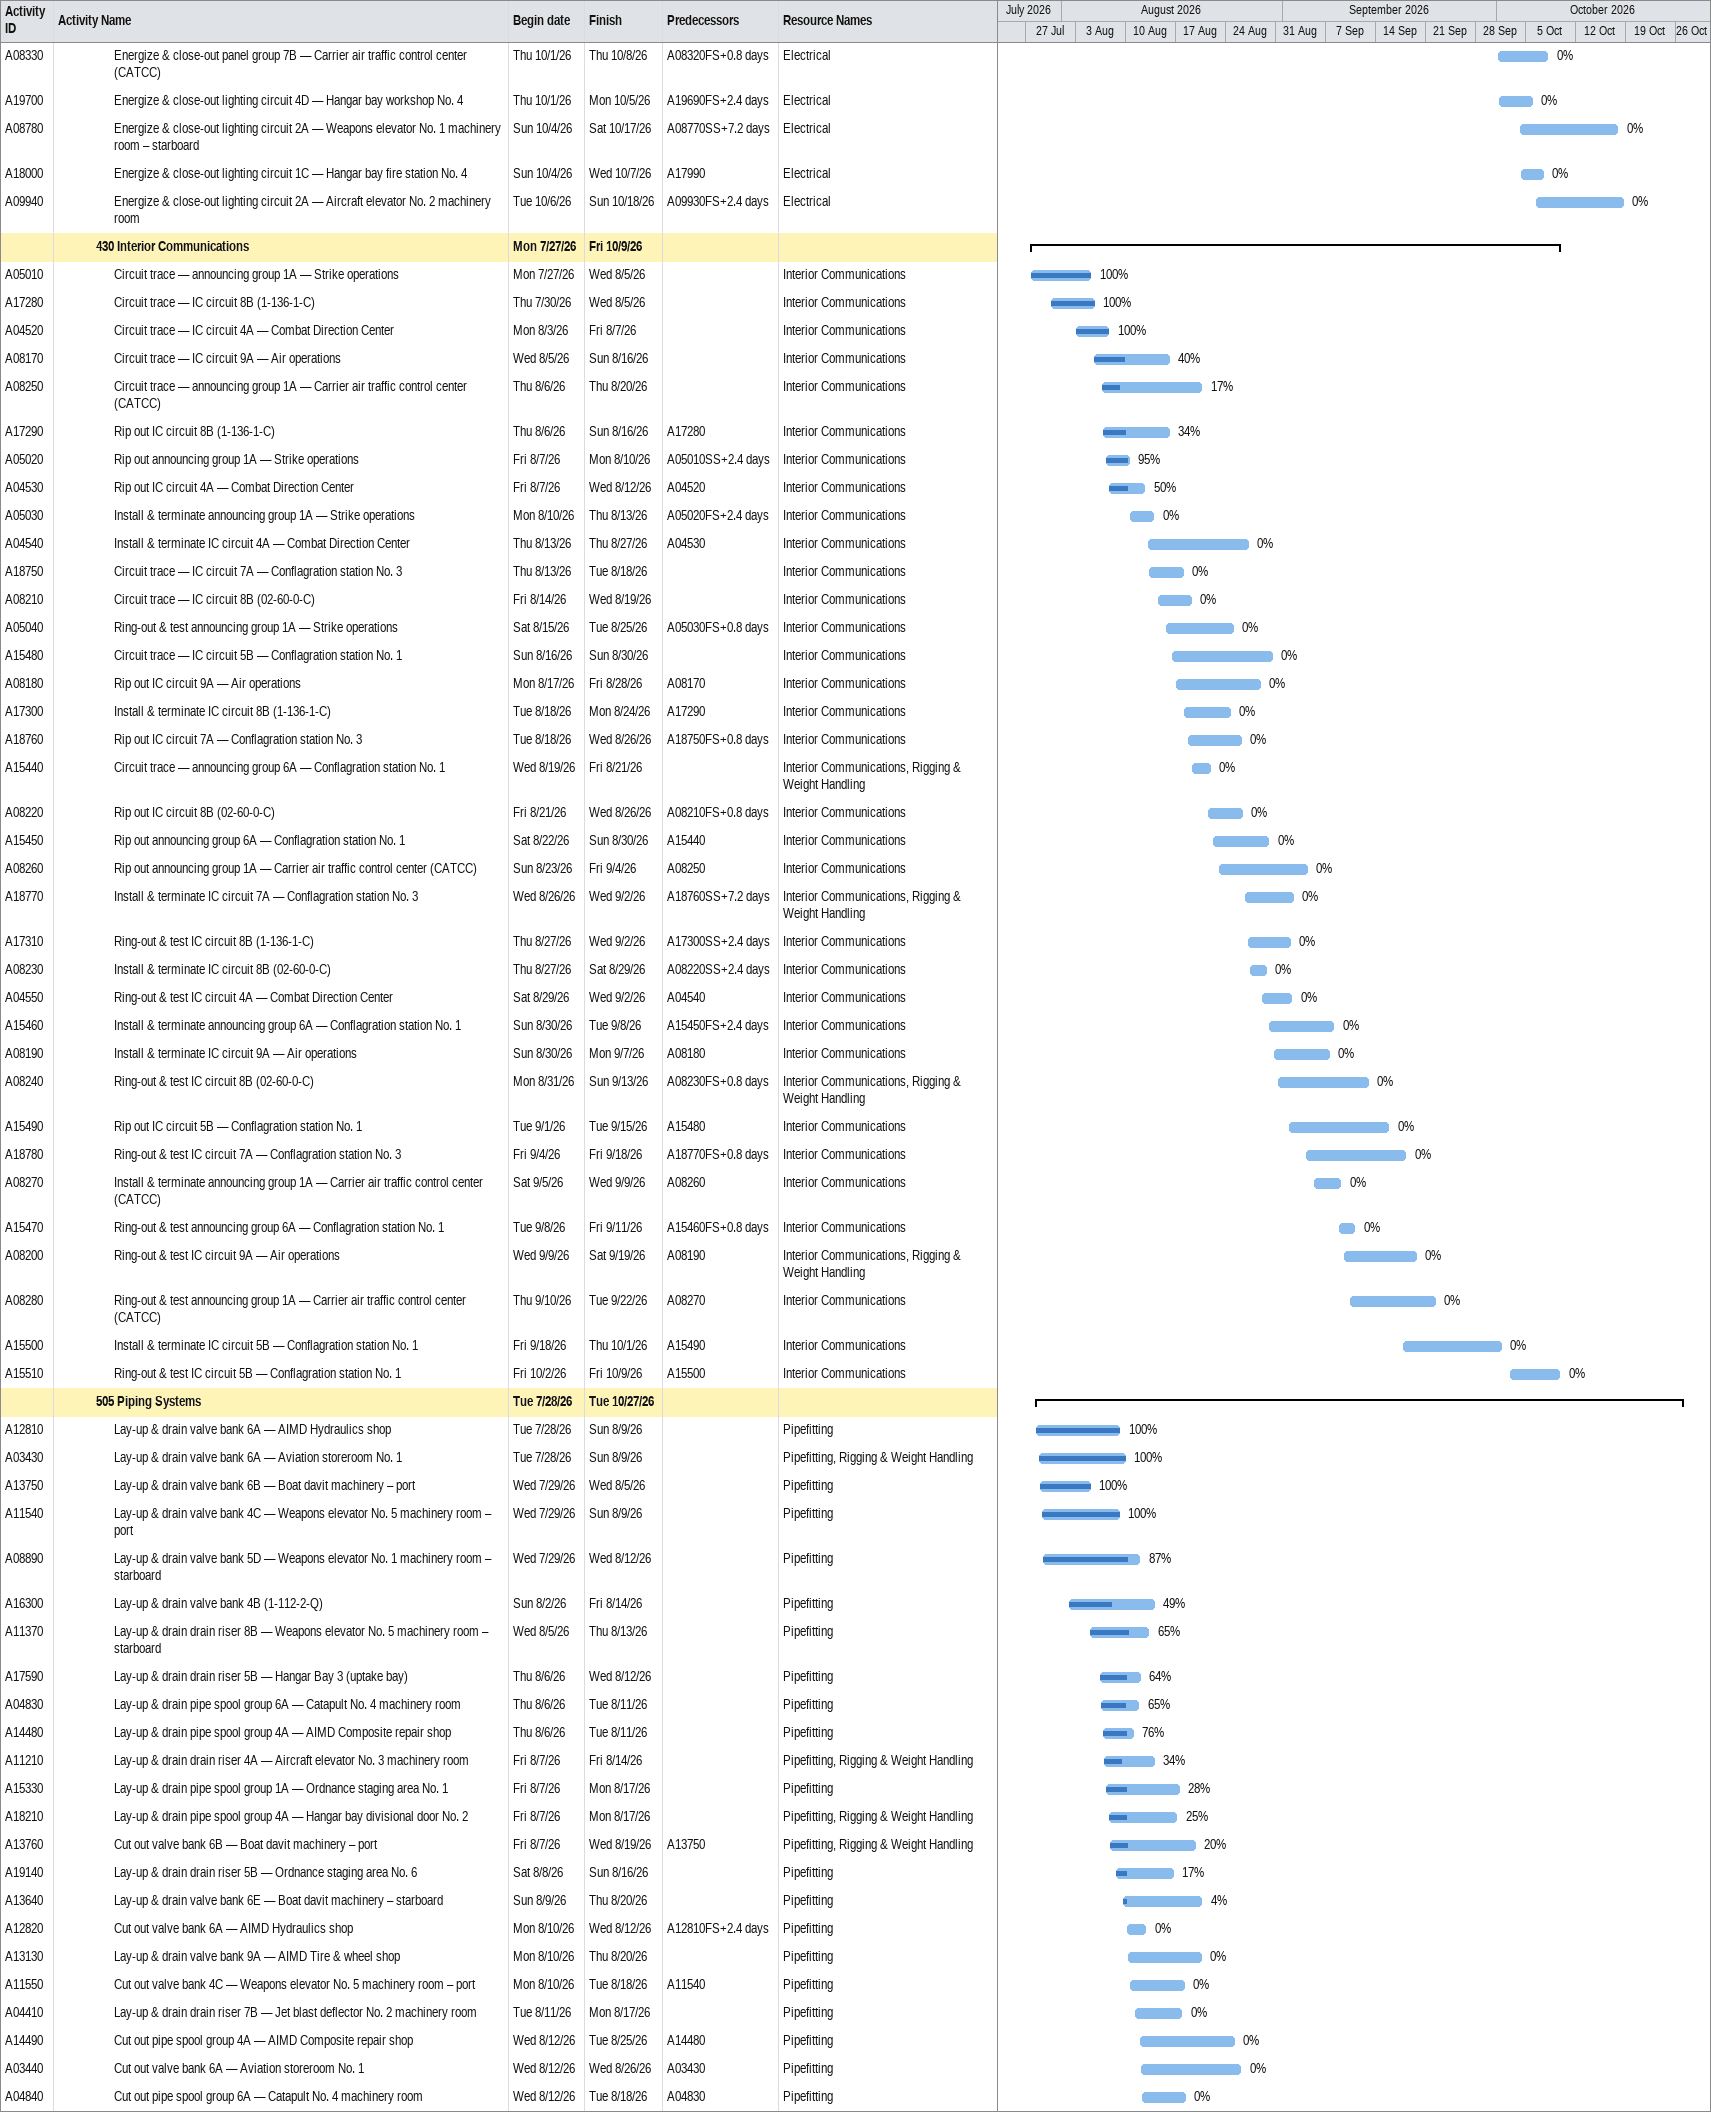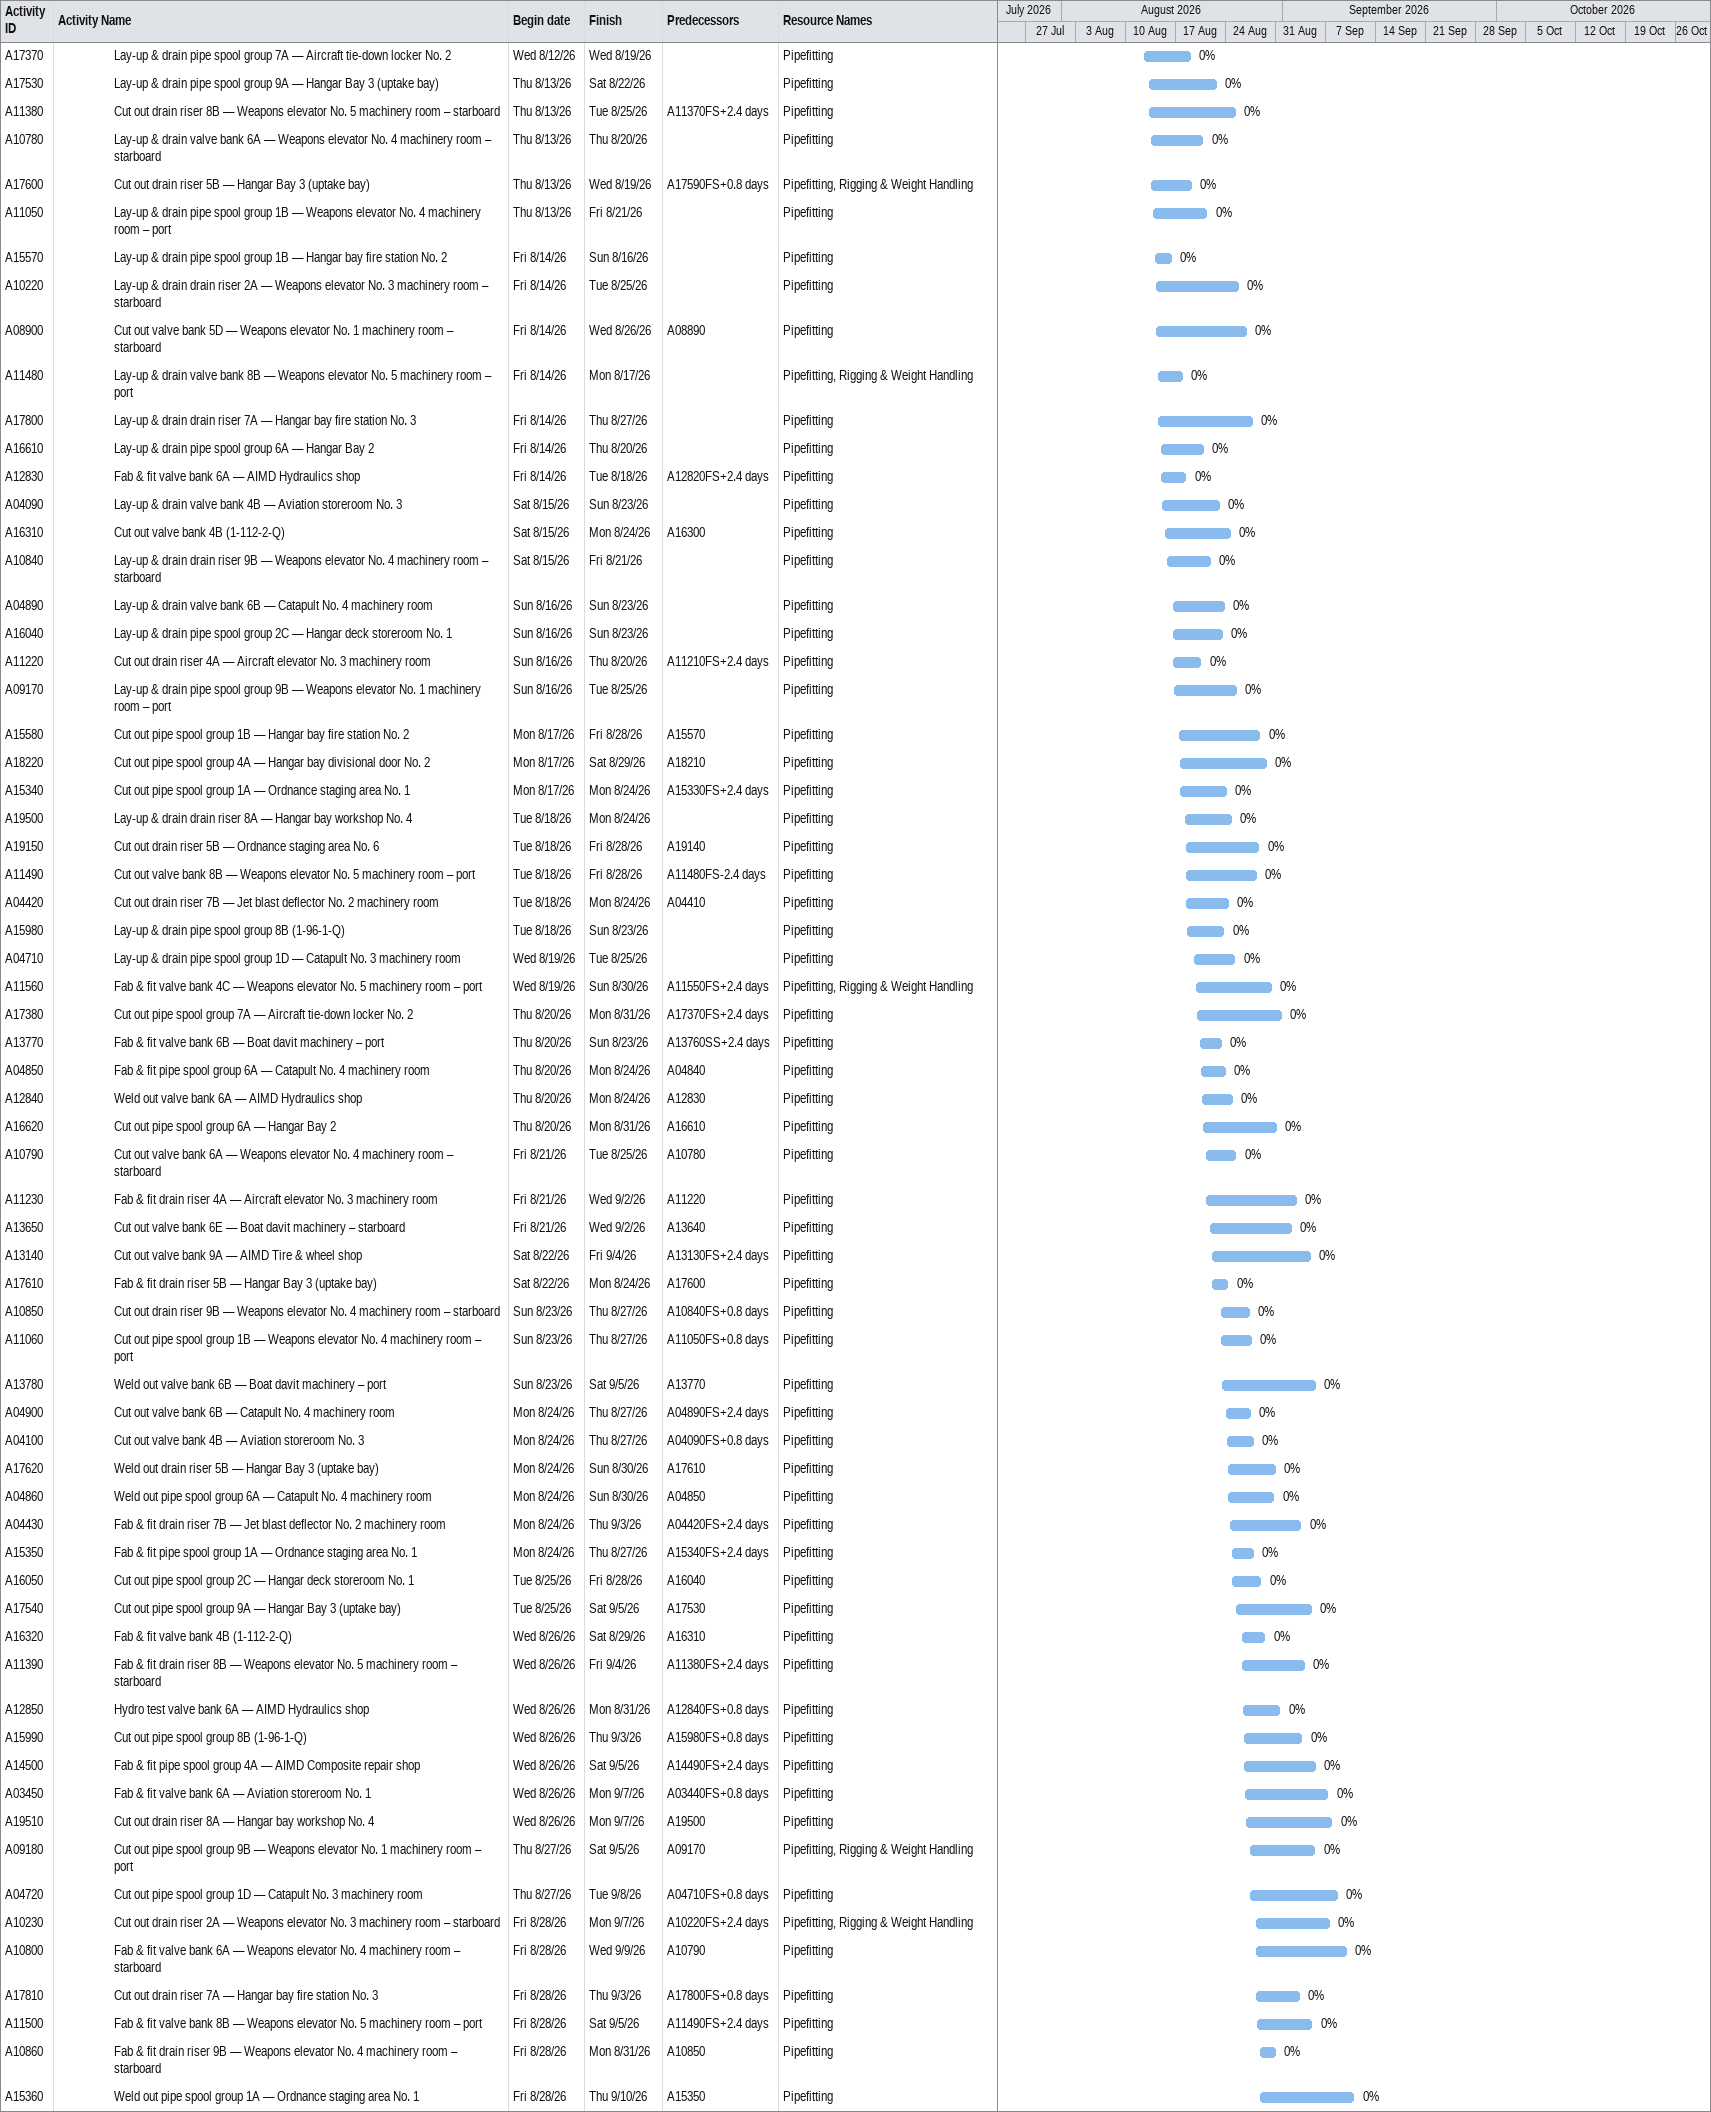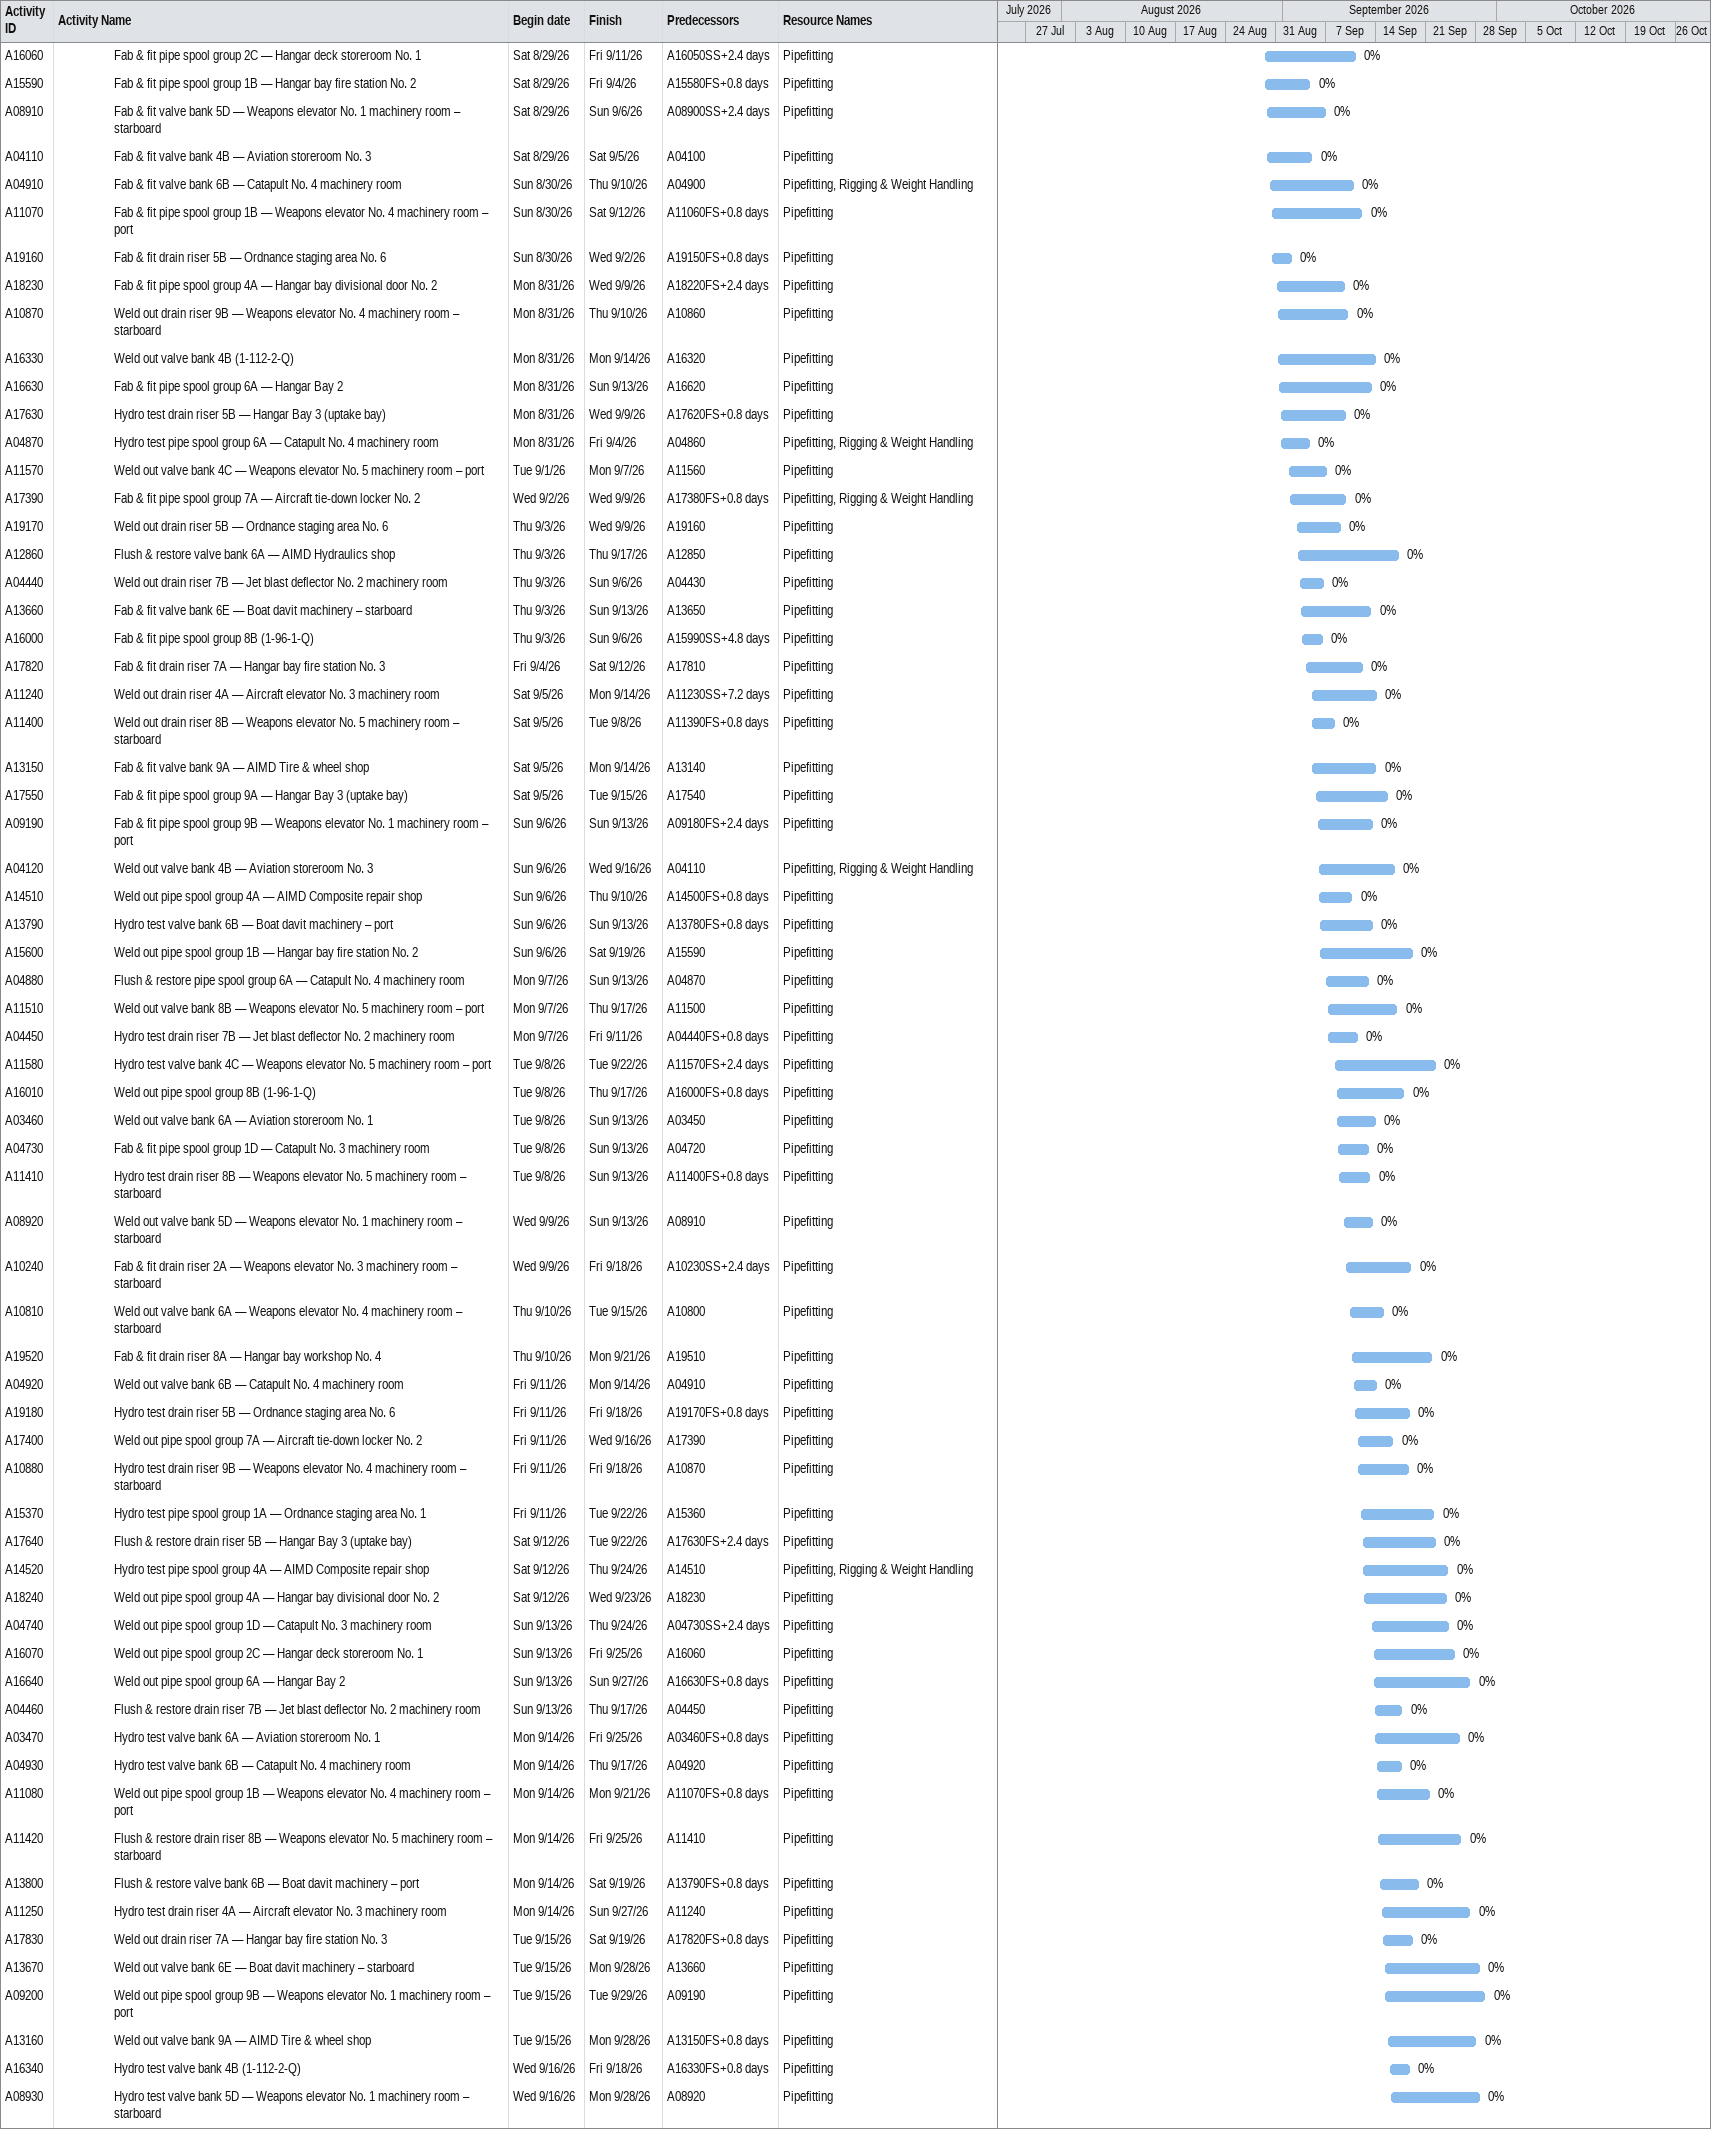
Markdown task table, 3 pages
| ID | Level | Task | Start | Finish | Predecessors | Resources | % complete |
|---|---|---|---|---|---|---|---|
| A08330 | 4 | Energize & close-out panel group 7B — Carrier air traffic control center (CATCC) | 2026-10-01 | 2026-10-08 | A08320FS+0.8d | Electrical | 0 |
| A19700 | 4 | Energize & close-out lighting circuit 4D — Hangar bay workshop No. 4 | 2026-10-01 | 2026-10-05 | A19690FS+2.4d | Electrical | 0 |
| A08780 | 4 | Energize & close-out lighting circuit 2A — Weapons elevator No. 1 machinery room – starboard | 2026-10-04 | 2026-10-17 | A08770SS+7.2d | Electrical | 0 |
| A18000 | 4 | Energize & close-out lighting circuit 1C — Hangar bay fire station No. 4 | 2026-10-04 | 2026-10-07 | A17990 | Electrical | 0 |
| A09940 | 4 | Energize & close-out lighting circuit 2A — Aircraft elevator No. 2 machinery room | 2026-10-06 | 2026-10-18 | A09930FS+2.4d | Electrical | 0 |
|  | 3 | **430 Interior Communications** | 2026-07-27 | 2026-10-09 |  |  |  |
| A05010 | 4 | Circuit trace — announcing group 1A — Strike operations | 2026-07-27 | 2026-08-05 |  | Interior Communications | 100 |
| A17280 | 4 | Circuit trace — IC circuit 8B (1-136-1-C) | 2026-07-30 | 2026-08-05 |  | Interior Communications | 100 |
| A04520 | 4 | Circuit trace — IC circuit 4A — Combat Direction Center | 2026-08-03 | 2026-08-07 |  | Interior Communications | 100 |
| A08170 | 4 | Circuit trace — IC circuit 9A — Air operations | 2026-08-05 | 2026-08-16 |  | Interior Communications | 40 |
| A08250 | 4 | Circuit trace — announcing group 1A — Carrier air traffic control center (CATCC) | 2026-08-06 | 2026-08-20 |  | Interior Communications | 17 |
| A17290 | 4 | Rip out IC circuit 8B (1-136-1-C) | 2026-08-06 | 2026-08-16 | A17280 | Interior Communications | 34 |
| A05020 | 4 | Rip out announcing group 1A — Strike operations | 2026-08-07 | 2026-08-10 | A05010SS+2.4d | Interior Communications | 95 |
| A04530 | 4 | Rip out IC circuit 4A — Combat Direction Center | 2026-08-07 | 2026-08-12 | A04520 | Interior Communications | 50 |
| A05030 | 4 | Install & terminate announcing group 1A — Strike operations | 2026-08-10 | 2026-08-13 | A05020FS+2.4d | Interior Communications | 0 |
| A04540 | 4 | Install & terminate IC circuit 4A — Combat Direction Center | 2026-08-13 | 2026-08-27 | A04530 | Interior Communications | 0 |
| A18750 | 4 | Circuit trace — IC circuit 7A — Conflagration station No. 3 | 2026-08-13 | 2026-08-18 |  | Interior Communications | 0 |
| A08210 | 4 | Circuit trace — IC circuit 8B (02-60-0-C) | 2026-08-14 | 2026-08-19 |  | Interior Communications | 0 |
| A05040 | 4 | Ring-out & test announcing group 1A — Strike operations | 2026-08-15 | 2026-08-25 | A05030FS+0.8d | Interior Communications | 0 |
| A15480 | 4 | Circuit trace — IC circuit 5B — Conflagration station No. 1 | 2026-08-16 | 2026-08-30 |  | Interior Communications | 0 |
| A08180 | 4 | Rip out IC circuit 9A — Air operations | 2026-08-17 | 2026-08-28 | A08170 | Interior Communications | 0 |
| A17300 | 4 | Install & terminate IC circuit 8B (1-136-1-C) | 2026-08-18 | 2026-08-24 | A17290 | Interior Communications | 0 |
| A18760 | 4 | Rip out IC circuit 7A — Conflagration station No. 3 | 2026-08-18 | 2026-08-26 | A18750FS+0.8d | Interior Communications | 0 |
| A15440 | 4 | Circuit trace — announcing group 6A — Conflagration station No. 1 | 2026-08-19 | 2026-08-21 |  | Interior Communications, Rigging & Weight Handling | 0 |
| A08220 | 4 | Rip out IC circuit 8B (02-60-0-C) | 2026-08-21 | 2026-08-26 | A08210FS+0.8d | Interior Communications | 0 |
| A15450 | 4 | Rip out announcing group 6A — Conflagration station No. 1 | 2026-08-22 | 2026-08-30 | A15440 | Interior Communications | 0 |
| A08260 | 4 | Rip out announcing group 1A — Carrier air traffic control center (CATCC) | 2026-08-23 | 2026-09-04 | A08250 | Interior Communications | 0 |
| A18770 | 4 | Install & terminate IC circuit 7A — Conflagration station No. 3 | 2026-08-26 | 2026-09-02 | A18760SS+7.2d | Interior Communications, Rigging & Weight Handling | 0 |
| A17310 | 4 | Ring-out & test IC circuit 8B (1-136-1-C) | 2026-08-27 | 2026-09-02 | A17300SS+2.4d | Interior Communications | 0 |
| A08230 | 4 | Install & terminate IC circuit 8B (02-60-0-C) | 2026-08-27 | 2026-08-29 | A08220SS+2.4d | Interior Communications | 0 |
| A04550 | 4 | Ring-out & test IC circuit 4A — Combat Direction Center | 2026-08-29 | 2026-09-02 | A04540 | Interior Communications | 0 |
| A15460 | 4 | Install & terminate announcing group 6A — Conflagration station No. 1 | 2026-08-30 | 2026-09-08 | A15450FS+2.4d | Interior Communications | 0 |
| A08190 | 4 | Install & terminate IC circuit 9A — Air operations | 2026-08-30 | 2026-09-07 | A08180 | Interior Communications | 0 |
| A08240 | 4 | Ring-out & test IC circuit 8B (02-60-0-C) | 2026-08-31 | 2026-09-13 | A08230FS+0.8d | Interior Communications, Rigging & Weight Handling | 0 |
| A15490 | 4 | Rip out IC circuit 5B — Conflagration station No. 1 | 2026-09-01 | 2026-09-15 | A15480 | Interior Communications | 0 |
| A18780 | 4 | Ring-out & test IC circuit 7A — Conflagration station No. 3 | 2026-09-04 | 2026-09-18 | A18770FS+0.8d | Interior Communications | 0 |
| A08270 | 4 | Install & terminate announcing group 1A — Carrier air traffic control center (CATCC) | 2026-09-05 | 2026-09-09 | A08260 | Interior Communications | 0 |
| A15470 | 4 | Ring-out & test announcing group 6A — Conflagration station No. 1 | 2026-09-08 | 2026-09-11 | A15460FS+0.8d | Interior Communications | 0 |
| A08200 | 4 | Ring-out & test IC circuit 9A — Air operations | 2026-09-09 | 2026-09-19 | A08190 | Interior Communications, Rigging & Weight Handling | 0 |
| A08280 | 4 | Ring-out & test announcing group 1A — Carrier air traffic control center (CATCC) | 2026-09-10 | 2026-09-22 | A08270 | Interior Communications | 0 |
| A15500 | 4 | Install & terminate IC circuit 5B — Conflagration station No. 1 | 2026-09-18 | 2026-10-01 | A15490 | Interior Communications | 0 |
| A15510 | 4 | Ring-out & test IC circuit 5B — Conflagration station No. 1 | 2026-10-02 | 2026-10-09 | A15500 | Interior Communications | 0 |
|  | 3 | **505 Piping Systems** | 2026-07-28 | 2026-10-27 |  |  |  |
| A12810 | 4 | Lay-up & drain valve bank 6A — AIMD Hydraulics shop | 2026-07-28 | 2026-08-09 |  | Pipefitting | 100 |
| A03430 | 4 | Lay-up & drain valve bank 6A — Aviation storeroom No. 1 | 2026-07-28 | 2026-08-09 |  | Pipefitting, Rigging & Weight Handling | 100 |
| A13750 | 4 | Lay-up & drain valve bank 6B — Boat davit machinery – port | 2026-07-29 | 2026-08-05 |  | Pipefitting | 100 |
| A11540 | 4 | Lay-up & drain valve bank 4C — Weapons elevator No. 5 machinery room – port | 2026-07-29 | 2026-08-09 |  | Pipefitting | 100 |
| A08890 | 4 | Lay-up & drain valve bank 5D — Weapons elevator No. 1 machinery room – starboard | 2026-07-29 | 2026-08-12 |  | Pipefitting | 87 |
| A16300 | 4 | Lay-up & drain valve bank 4B (1-112-2-Q) | 2026-08-02 | 2026-08-14 |  | Pipefitting | 49 |
| A11370 | 4 | Lay-up & drain drain riser 8B — Weapons elevator No. 5 machinery room – starboard | 2026-08-05 | 2026-08-13 |  | Pipefitting | 65 |
| A17590 | 4 | Lay-up & drain drain riser 5B — Hangar Bay 3 (uptake bay) | 2026-08-06 | 2026-08-12 |  | Pipefitting | 64 |
| A04830 | 4 | Lay-up & drain pipe spool group 6A — Catapult No. 4 machinery room | 2026-08-06 | 2026-08-11 |  | Pipefitting | 65 |
| A14480 | 4 | Lay-up & drain pipe spool group 4A — AIMD Composite repair shop | 2026-08-06 | 2026-08-11 |  | Pipefitting | 76 |
| A11210 | 4 | Lay-up & drain drain riser 4A — Aircraft elevator No. 3 machinery room | 2026-08-07 | 2026-08-14 |  | Pipefitting, Rigging & Weight Handling | 34 |
| A15330 | 4 | Lay-up & drain pipe spool group 1A — Ordnance staging area No. 1 | 2026-08-07 | 2026-08-17 |  | Pipefitting | 28 |
| A18210 | 4 | Lay-up & drain pipe spool group 4A — Hangar bay divisional door No. 2 | 2026-08-07 | 2026-08-17 |  | Pipefitting, Rigging & Weight Handling | 25 |
| A13760 | 4 | Cut out valve bank 6B — Boat davit machinery – port | 2026-08-07 | 2026-08-19 | A13750 | Pipefitting, Rigging & Weight Handling | 20 |
| A19140 | 4 | Lay-up & drain drain riser 5B — Ordnance staging area No. 6 | 2026-08-08 | 2026-08-16 |  | Pipefitting | 17 |
| A13640 | 4 | Lay-up & drain valve bank 6E — Boat davit machinery – starboard | 2026-08-09 | 2026-08-20 |  | Pipefitting | 4 |
| A12820 | 4 | Cut out valve bank 6A — AIMD Hydraulics shop | 2026-08-10 | 2026-08-12 | A12810FS+2.4d | Pipefitting | 0 |
| A13130 | 4 | Lay-up & drain valve bank 9A — AIMD Tire & wheel shop | 2026-08-10 | 2026-08-20 |  | Pipefitting | 0 |
| A11550 | 4 | Cut out valve bank 4C — Weapons elevator No. 5 machinery room – port | 2026-08-10 | 2026-08-18 | A11540 | Pipefitting | 0 |
| A04410 | 4 | Lay-up & drain drain riser 7B — Jet blast deflector No. 2 machinery room | 2026-08-11 | 2026-08-17 |  | Pipefitting | 0 |
| A14490 | 4 | Cut out pipe spool group 4A — AIMD Composite repair shop | 2026-08-12 | 2026-08-25 | A14480 | Pipefitting | 0 |
| A03440 | 4 | Cut out valve bank 6A — Aviation storeroom No. 1 | 2026-08-12 | 2026-08-26 | A03430 | Pipefitting | 0 |
| A04840 | 4 | Cut out pipe spool group 6A — Catapult No. 4 machinery room | 2026-08-12 | 2026-08-18 | A04830 | Pipefitting | 0 |
| A17370 | 4 | Lay-up & drain pipe spool group 7A — Aircraft tie-down locker No. 2 | 2026-08-12 | 2026-08-19 |  | Pipefitting | 0 |
| A17530 | 4 | Lay-up & drain pipe spool group 9A — Hangar Bay 3 (uptake bay) | 2026-08-13 | 2026-08-22 |  | Pipefitting | 0 |
| A11380 | 4 | Cut out drain riser 8B — Weapons elevator No. 5 machinery room – starboard | 2026-08-13 | 2026-08-25 | A11370FS+2.4d | Pipefitting | 0 |
| A10780 | 4 | Lay-up & drain valve bank 6A — Weapons elevator No. 4 machinery room – starboard | 2026-08-13 | 2026-08-20 |  | Pipefitting | 0 |
| A17600 | 4 | Cut out drain riser 5B — Hangar Bay 3 (uptake bay) | 2026-08-13 | 2026-08-19 | A17590FS+0.8d | Pipefitting, Rigging & Weight Handling | 0 |
| A11050 | 4 | Lay-up & drain pipe spool group 1B — Weapons elevator No. 4 machinery room – port | 2026-08-13 | 2026-08-21 |  | Pipefitting | 0 |
| A15570 | 4 | Lay-up & drain pipe spool group 1B — Hangar bay fire station No. 2 | 2026-08-14 | 2026-08-16 |  | Pipefitting | 0 |
| A10220 | 4 | Lay-up & drain drain riser 2A — Weapons elevator No. 3 machinery room – starboard | 2026-08-14 | 2026-08-25 |  | Pipefitting | 0 |
| A08900 | 4 | Cut out valve bank 5D — Weapons elevator No. 1 machinery room – starboard | 2026-08-14 | 2026-08-26 | A08890 | Pipefitting | 0 |
| A11480 | 4 | Lay-up & drain valve bank 8B — Weapons elevator No. 5 machinery room – port | 2026-08-14 | 2026-08-17 |  | Pipefitting, Rigging & Weight Handling | 0 |
| A17800 | 4 | Lay-up & drain drain riser 7A — Hangar bay fire station No. 3 | 2026-08-14 | 2026-08-27 |  | Pipefitting | 0 |
| A16610 | 4 | Lay-up & drain pipe spool group 6A — Hangar Bay 2 | 2026-08-14 | 2026-08-20 |  | Pipefitting | 0 |
| A12830 | 4 | Fab & fit valve bank 6A — AIMD Hydraulics shop | 2026-08-14 | 2026-08-18 | A12820FS+2.4d | Pipefitting | 0 |
| A04090 | 4 | Lay-up & drain valve bank 4B — Aviation storeroom No. 3 | 2026-08-15 | 2026-08-23 |  | Pipefitting | 0 |
| A16310 | 4 | Cut out valve bank 4B (1-112-2-Q) | 2026-08-15 | 2026-08-24 | A16300 | Pipefitting | 0 |
| A10840 | 4 | Lay-up & drain drain riser 9B — Weapons elevator No. 4 machinery room – starboard | 2026-08-15 | 2026-08-21 |  | Pipefitting | 0 |
| A04890 | 4 | Lay-up & drain valve bank 6B — Catapult No. 4 machinery room | 2026-08-16 | 2026-08-23 |  | Pipefitting | 0 |
| A16040 | 4 | Lay-up & drain pipe spool group 2C — Hangar deck storeroom No. 1 | 2026-08-16 | 2026-08-23 |  | Pipefitting | 0 |
| A11220 | 4 | Cut out drain riser 4A — Aircraft elevator No. 3 machinery room | 2026-08-16 | 2026-08-20 | A11210FS+2.4d | Pipefitting | 0 |
| A09170 | 4 | Lay-up & drain pipe spool group 9B — Weapons elevator No. 1 machinery room – port | 2026-08-16 | 2026-08-25 |  | Pipefitting | 0 |
| A15580 | 4 | Cut out pipe spool group 1B — Hangar bay fire station No. 2 | 2026-08-17 | 2026-08-28 | A15570 | Pipefitting | 0 |
| A18220 | 4 | Cut out pipe spool group 4A — Hangar bay divisional door No. 2 | 2026-08-17 | 2026-08-29 | A18210 | Pipefitting | 0 |
| A15340 | 4 | Cut out pipe spool group 1A — Ordnance staging area No. 1 | 2026-08-17 | 2026-08-24 | A15330FS+2.4d | Pipefitting | 0 |
| A19500 | 4 | Lay-up & drain drain riser 8A — Hangar bay workshop No. 4 | 2026-08-18 | 2026-08-24 |  | Pipefitting | 0 |
| A19150 | 4 | Cut out drain riser 5B — Ordnance staging area No. 6 | 2026-08-18 | 2026-08-28 | A19140 | Pipefitting | 0 |
| A11490 | 4 | Cut out valve bank 8B — Weapons elevator No. 5 machinery room – port | 2026-08-18 | 2026-08-28 | A11480FS-2.4d | Pipefitting | 0 |
| A04420 | 4 | Cut out drain riser 7B — Jet blast deflector No. 2 machinery room | 2026-08-18 | 2026-08-24 | A04410 | Pipefitting | 0 |
| A15980 | 4 | Lay-up & drain pipe spool group 8B (1-96-1-Q) | 2026-08-18 | 2026-08-23 |  | Pipefitting | 0 |
| A04710 | 4 | Lay-up & drain pipe spool group 1D — Catapult No. 3 machinery room | 2026-08-19 | 2026-08-25 |  | Pipefitting | 0 |
| A11560 | 4 | Fab & fit valve bank 4C — Weapons elevator No. 5 machinery room – port | 2026-08-19 | 2026-08-30 | A11550FS+2.4d | Pipefitting, Rigging & Weight Handling | 0 |
| A17380 | 4 | Cut out pipe spool group 7A — Aircraft tie-down locker No. 2 | 2026-08-20 | 2026-08-31 | A17370FS+2.4d | Pipefitting | 0 |
| A13770 | 4 | Fab & fit valve bank 6B — Boat davit machinery – port | 2026-08-20 | 2026-08-23 | A13760SS+2.4d | Pipefitting | 0 |
| A04850 | 4 | Fab & fit pipe spool group 6A — Catapult No. 4 machinery room | 2026-08-20 | 2026-08-24 | A04840 | Pipefitting | 0 |
| A12840 | 4 | Weld out valve bank 6A — AIMD Hydraulics shop | 2026-08-20 | 2026-08-24 | A12830 | Pipefitting | 0 |
| A16620 | 4 | Cut out pipe spool group 6A — Hangar Bay 2 | 2026-08-20 | 2026-08-31 | A16610 | Pipefitting | 0 |
| A10790 | 4 | Cut out valve bank 6A — Weapons elevator No. 4 machinery room – starboard | 2026-08-21 | 2026-08-25 | A10780 | Pipefitting | 0 |
| A11230 | 4 | Fab & fit drain riser 4A — Aircraft elevator No. 3 machinery room | 2026-08-21 | 2026-09-02 | A11220 | Pipefitting | 0 |
| A13650 | 4 | Cut out valve bank 6E — Boat davit machinery – starboard | 2026-08-21 | 2026-09-02 | A13640 | Pipefitting | 0 |
| A13140 | 4 | Cut out valve bank 9A — AIMD Tire & wheel shop | 2026-08-22 | 2026-09-04 | A13130FS+2.4d | Pipefitting | 0 |
| A17610 | 4 | Fab & fit drain riser 5B — Hangar Bay 3 (uptake bay) | 2026-08-22 | 2026-08-24 | A17600 | Pipefitting | 0 |
| A10850 | 4 | Cut out drain riser 9B — Weapons elevator No. 4 machinery room – starboard | 2026-08-23 | 2026-08-27 | A10840FS+0.8d | Pipefitting | 0 |
| A11060 | 4 | Cut out pipe spool group 1B — Weapons elevator No. 4 machinery room – port | 2026-08-23 | 2026-08-27 | A11050FS+0.8d | Pipefitting | 0 |
| A13780 | 4 | Weld out valve bank 6B — Boat davit machinery – port | 2026-08-23 | 2026-09-05 | A13770 | Pipefitting | 0 |
| A04900 | 4 | Cut out valve bank 6B — Catapult No. 4 machinery room | 2026-08-24 | 2026-08-27 | A04890FS+2.4d | Pipefitting | 0 |
| A04100 | 4 | Cut out valve bank 4B — Aviation storeroom No. 3 | 2026-08-24 | 2026-08-27 | A04090FS+0.8d | Pipefitting | 0 |
| A17620 | 4 | Weld out drain riser 5B — Hangar Bay 3 (uptake bay) | 2026-08-24 | 2026-08-30 | A17610 | Pipefitting | 0 |
| A04860 | 4 | Weld out pipe spool group 6A — Catapult No. 4 machinery room | 2026-08-24 | 2026-08-30 | A04850 | Pipefitting | 0 |
| A04430 | 4 | Fab & fit drain riser 7B — Jet blast deflector No. 2 machinery room | 2026-08-24 | 2026-09-03 | A04420FS+2.4d | Pipefitting | 0 |
| A15350 | 4 | Fab & fit pipe spool group 1A — Ordnance staging area No. 1 | 2026-08-24 | 2026-08-27 | A15340FS+2.4d | Pipefitting | 0 |
| A16050 | 4 | Cut out pipe spool group 2C — Hangar deck storeroom No. 1 | 2026-08-25 | 2026-08-28 | A16040 | Pipefitting | 0 |
| A17540 | 4 | Cut out pipe spool group 9A — Hangar Bay 3 (uptake bay) | 2026-08-25 | 2026-09-05 | A17530 | Pipefitting | 0 |
| A16320 | 4 | Fab & fit valve bank 4B (1-112-2-Q) | 2026-08-26 | 2026-08-29 | A16310 | Pipefitting | 0 |
| A11390 | 4 | Fab & fit drain riser 8B — Weapons elevator No. 5 machinery room – starboard | 2026-08-26 | 2026-09-04 | A11380FS+2.4d | Pipefitting | 0 |
| A12850 | 4 | Hydro test valve bank 6A — AIMD Hydraulics shop | 2026-08-26 | 2026-08-31 | A12840FS+0.8d | Pipefitting | 0 |
| A15990 | 4 | Cut out pipe spool group 8B (1-96-1-Q) | 2026-08-26 | 2026-09-03 | A15980FS+0.8d | Pipefitting | 0 |
| A14500 | 4 | Fab & fit pipe spool group 4A — AIMD Composite repair shop | 2026-08-26 | 2026-09-05 | A14490FS+2.4d | Pipefitting | 0 |
| A03450 | 4 | Fab & fit valve bank 6A — Aviation storeroom No. 1 | 2026-08-26 | 2026-09-07 | A03440FS+0.8d | Pipefitting | 0 |
| A19510 | 4 | Cut out drain riser 8A — Hangar bay workshop No. 4 | 2026-08-26 | 2026-09-07 | A19500 | Pipefitting | 0 |
| A09180 | 4 | Cut out pipe spool group 9B — Weapons elevator No. 1 machinery room – port | 2026-08-27 | 2026-09-05 | A09170 | Pipefitting, Rigging & Weight Handling | 0 |
| A04720 | 4 | Cut out pipe spool group 1D — Catapult No. 3 machinery room | 2026-08-27 | 2026-09-08 | A04710FS+0.8d | Pipefitting | 0 |
| A10230 | 4 | Cut out drain riser 2A — Weapons elevator No. 3 machinery room – starboard | 2026-08-28 | 2026-09-07 | A10220FS+2.4d | Pipefitting, Rigging & Weight Handling | 0 |
| A10800 | 4 | Fab & fit valve bank 6A — Weapons elevator No. 4 machinery room – starboard | 2026-08-28 | 2026-09-09 | A10790 | Pipefitting | 0 |
| A17810 | 4 | Cut out drain riser 7A — Hangar bay fire station No. 3 | 2026-08-28 | 2026-09-03 | A17800FS+0.8d | Pipefitting | 0 |
| A11500 | 4 | Fab & fit valve bank 8B — Weapons elevator No. 5 machinery room – port | 2026-08-28 | 2026-09-05 | A11490FS+2.4d | Pipefitting | 0 |
| A10860 | 4 | Fab & fit drain riser 9B — Weapons elevator No. 4 machinery room – starboard | 2026-08-28 | 2026-08-31 | A10850 | Pipefitting | 0 |
| A15360 | 4 | Weld out pipe spool group 1A — Ordnance staging area No. 1 | 2026-08-28 | 2026-09-10 | A15350 | Pipefitting | 0 |
| A16060 | 4 | Fab & fit pipe spool group 2C — Hangar deck storeroom No. 1 | 2026-08-29 | 2026-09-11 | A16050SS+2.4d | Pipefitting | 0 |
| A15590 | 4 | Fab & fit pipe spool group 1B — Hangar bay fire station No. 2 | 2026-08-29 | 2026-09-04 | A15580FS+0.8d | Pipefitting | 0 |
| A08910 | 4 | Fab & fit valve bank 5D — Weapons elevator No. 1 machinery room – starboard | 2026-08-29 | 2026-09-06 | A08900SS+2.4d | Pipefitting | 0 |
| A04110 | 4 | Fab & fit valve bank 4B — Aviation storeroom No. 3 | 2026-08-29 | 2026-09-05 | A04100 | Pipefitting | 0 |
| A04910 | 4 | Fab & fit valve bank 6B — Catapult No. 4 machinery room | 2026-08-30 | 2026-09-10 | A04900 | Pipefitting, Rigging & Weight Handling | 0 |
| A11070 | 4 | Fab & fit pipe spool group 1B — Weapons elevator No. 4 machinery room – port | 2026-08-30 | 2026-09-12 | A11060FS+0.8d | Pipefitting | 0 |
| A19160 | 4 | Fab & fit drain riser 5B — Ordnance staging area No. 6 | 2026-08-30 | 2026-09-02 | A19150FS+0.8d | Pipefitting | 0 |
| A18230 | 4 | Fab & fit pipe spool group 4A — Hangar bay divisional door No. 2 | 2026-08-31 | 2026-09-09 | A18220FS+2.4d | Pipefitting | 0 |
| A10870 | 4 | Weld out drain riser 9B — Weapons elevator No. 4 machinery room – starboard | 2026-08-31 | 2026-09-10 | A10860 | Pipefitting | 0 |
| A16330 | 4 | Weld out valve bank 4B (1-112-2-Q) | 2026-08-31 | 2026-09-14 | A16320 | Pipefitting | 0 |
| A16630 | 4 | Fab & fit pipe spool group 6A — Hangar Bay 2 | 2026-08-31 | 2026-09-13 | A16620 | Pipefitting | 0 |
| A17630 | 4 | Hydro test drain riser 5B — Hangar Bay 3 (uptake bay) | 2026-08-31 | 2026-09-09 | A17620FS+0.8d | Pipefitting | 0 |
| A04870 | 4 | Hydro test pipe spool group 6A — Catapult No. 4 machinery room | 2026-08-31 | 2026-09-04 | A04860 | Pipefitting, Rigging & Weight Handling | 0 |
| A11570 | 4 | Weld out valve bank 4C — Weapons elevator No. 5 machinery room – port | 2026-09-01 | 2026-09-07 | A11560 | Pipefitting | 0 |
| A17390 | 4 | Fab & fit pipe spool group 7A — Aircraft tie-down locker No. 2 | 2026-09-02 | 2026-09-09 | A17380FS+0.8d | Pipefitting, Rigging & Weight Handling | 0 |
| A19170 | 4 | Weld out drain riser 5B — Ordnance staging area No. 6 | 2026-09-03 | 2026-09-09 | A19160 | Pipefitting | 0 |
| A12860 | 4 | Flush & restore valve bank 6A — AIMD Hydraulics shop | 2026-09-03 | 2026-09-17 | A12850 | Pipefitting | 0 |
| A04440 | 4 | Weld out drain riser 7B — Jet blast deflector No. 2 machinery room | 2026-09-03 | 2026-09-06 | A04430 | Pipefitting | 0 |
| A13660 | 4 | Fab & fit valve bank 6E — Boat davit machinery – starboard | 2026-09-03 | 2026-09-13 | A13650 | Pipefitting | 0 |
| A16000 | 4 | Fab & fit pipe spool group 8B (1-96-1-Q) | 2026-09-03 | 2026-09-06 | A15990SS+4.8d | Pipefitting | 0 |
| A17820 | 4 | Fab & fit drain riser 7A — Hangar bay fire station No. 3 | 2026-09-04 | 2026-09-12 | A17810 | Pipefitting | 0 |
| A11240 | 4 | Weld out drain riser 4A — Aircraft elevator No. 3 machinery room | 2026-09-05 | 2026-09-14 | A11230SS+7.2d | Pipefitting | 0 |
| A11400 | 4 | Weld out drain riser 8B — Weapons elevator No. 5 machinery room – starboard | 2026-09-05 | 2026-09-08 | A11390FS+0.8d | Pipefitting | 0 |
| A13150 | 4 | Fab & fit valve bank 9A — AIMD Tire & wheel shop | 2026-09-05 | 2026-09-14 | A13140 | Pipefitting | 0 |
| A17550 | 4 | Fab & fit pipe spool group 9A — Hangar Bay 3 (uptake bay) | 2026-09-05 | 2026-09-15 | A17540 | Pipefitting | 0 |
| A09190 | 4 | Fab & fit pipe spool group 9B — Weapons elevator No. 1 machinery room – port | 2026-09-06 | 2026-09-13 | A09180FS+2.4d | Pipefitting | 0 |
| A04120 | 4 | Weld out valve bank 4B — Aviation storeroom No. 3 | 2026-09-06 | 2026-09-16 | A04110 | Pipefitting, Rigging & Weight Handling | 0 |
| A14510 | 4 | Weld out pipe spool group 4A — AIMD Composite repair shop | 2026-09-06 | 2026-09-10 | A14500FS+0.8d | Pipefitting | 0 |
| A13790 | 4 | Hydro test valve bank 6B — Boat davit machinery – port | 2026-09-06 | 2026-09-13 | A13780FS+0.8d | Pipefitting | 0 |
| A15600 | 4 | Weld out pipe spool group 1B — Hangar bay fire station No. 2 | 2026-09-06 | 2026-09-19 | A15590 | Pipefitting | 0 |
| A04880 | 4 | Flush & restore pipe spool group 6A — Catapult No. 4 machinery room | 2026-09-07 | 2026-09-13 | A04870 | Pipefitting | 0 |
| A11510 | 4 | Weld out valve bank 8B — Weapons elevator No. 5 machinery room – port | 2026-09-07 | 2026-09-17 | A11500 | Pipefitting | 0 |
| A04450 | 4 | Hydro test drain riser 7B — Jet blast deflector No. 2 machinery room | 2026-09-07 | 2026-09-11 | A04440FS+0.8d | Pipefitting | 0 |
| A11580 | 4 | Hydro test valve bank 4C — Weapons elevator No. 5 machinery room – port | 2026-09-08 | 2026-09-22 | A11570FS+2.4d | Pipefitting | 0 |
| A16010 | 4 | Weld out pipe spool group 8B (1-96-1-Q) | 2026-09-08 | 2026-09-17 | A16000FS+0.8d | Pipefitting | 0 |
| A03460 | 4 | Weld out valve bank 6A — Aviation storeroom No. 1 | 2026-09-08 | 2026-09-13 | A03450 | Pipefitting | 0 |
| A04730 | 4 | Fab & fit pipe spool group 1D — Catapult No. 3 machinery room | 2026-09-08 | 2026-09-13 | A04720 | Pipefitting | 0 |
| A11410 | 4 | Hydro test drain riser 8B — Weapons elevator No. 5 machinery room – starboard | 2026-09-08 | 2026-09-13 | A11400FS+0.8d | Pipefitting | 0 |
| A08920 | 4 | Weld out valve bank 5D — Weapons elevator No. 1 machinery room – starboard | 2026-09-09 | 2026-09-13 | A08910 | Pipefitting | 0 |
| A10240 | 4 | Fab & fit drain riser 2A — Weapons elevator No. 3 machinery room – starboard | 2026-09-09 | 2026-09-18 | A10230SS+2.4d | Pipefitting | 0 |
| A10810 | 4 | Weld out valve bank 6A — Weapons elevator No. 4 machinery room – starboard | 2026-09-10 | 2026-09-15 | A10800 | Pipefitting | 0 |
| A19520 | 4 | Fab & fit drain riser 8A — Hangar bay workshop No. 4 | 2026-09-10 | 2026-09-21 | A19510 | Pipefitting | 0 |
| A04920 | 4 | Weld out valve bank 6B — Catapult No. 4 machinery room | 2026-09-11 | 2026-09-14 | A04910 | Pipefitting | 0 |
| A19180 | 4 | Hydro test drain riser 5B — Ordnance staging area No. 6 | 2026-09-11 | 2026-09-18 | A19170FS+0.8d | Pipefitting | 0 |
| A17400 | 4 | Weld out pipe spool group 7A — Aircraft tie-down locker No. 2 | 2026-09-11 | 2026-09-16 | A17390 | Pipefitting | 0 |
| A10880 | 4 | Hydro test drain riser 9B — Weapons elevator No. 4 machinery room – starboard | 2026-09-11 | 2026-09-18 | A10870 | Pipefitting | 0 |
| A15370 | 4 | Hydro test pipe spool group 1A — Ordnance staging area No. 1 | 2026-09-11 | 2026-09-22 | A15360 | Pipefitting | 0 |
| A17640 | 4 | Flush & restore drain riser 5B — Hangar Bay 3 (uptake bay) | 2026-09-12 | 2026-09-22 | A17630FS+2.4d | Pipefitting | 0 |
| A14520 | 4 | Hydro test pipe spool group 4A — AIMD Composite repair shop | 2026-09-12 | 2026-09-24 | A14510 | Pipefitting, Rigging & Weight Handling | 0 |
| A18240 | 4 | Weld out pipe spool group 4A — Hangar bay divisional door No. 2 | 2026-09-12 | 2026-09-23 | A18230 | Pipefitting | 0 |
| A04740 | 4 | Weld out pipe spool group 1D — Catapult No. 3 machinery room | 2026-09-13 | 2026-09-24 | A04730SS+2.4d | Pipefitting | 0 |
| A16070 | 4 | Weld out pipe spool group 2C — Hangar deck storeroom No. 1 | 2026-09-13 | 2026-09-25 | A16060 | Pipefitting | 0 |
| A16640 | 4 | Weld out pipe spool group 6A — Hangar Bay 2 | 2026-09-13 | 2026-09-27 | A16630FS+0.8d | Pipefitting | 0 |
| A04460 | 4 | Flush & restore drain riser 7B — Jet blast deflector No. 2 machinery room | 2026-09-13 | 2026-09-17 | A04450 | Pipefitting | 0 |
| A03470 | 4 | Hydro test valve bank 6A — Aviation storeroom No. 1 | 2026-09-14 | 2026-09-25 | A03460FS+0.8d | Pipefitting | 0 |
| A04930 | 4 | Hydro test valve bank 6B — Catapult No. 4 machinery room | 2026-09-14 | 2026-09-17 | A04920 | Pipefitting | 0 |
| A11080 | 4 | Weld out pipe spool group 1B — Weapons elevator No. 4 machinery room – port | 2026-09-14 | 2026-09-21 | A11070FS+0.8d | Pipefitting | 0 |
| A11420 | 4 | Flush & restore drain riser 8B — Weapons elevator No. 5 machinery room – starboard | 2026-09-14 | 2026-09-25 | A11410 | Pipefitting | 0 |
| A13800 | 4 | Flush & restore valve bank 6B — Boat davit machinery – port | 2026-09-14 | 2026-09-19 | A13790FS+0.8d | Pipefitting | 0 |
| A11250 | 4 | Hydro test drain riser 4A — Aircraft elevator No. 3 machinery room | 2026-09-14 | 2026-09-27 | A11240 | Pipefitting | 0 |
| A17830 | 4 | Weld out drain riser 7A — Hangar bay fire station No. 3 | 2026-09-15 | 2026-09-19 | A17820FS+0.8d | Pipefitting | 0 |
| A13670 | 4 | Weld out valve bank 6E — Boat davit machinery – starboard | 2026-09-15 | 2026-09-28 | A13660 | Pipefitting | 0 |
| A09200 | 4 | Weld out pipe spool group 9B — Weapons elevator No. 1 machinery room – port | 2026-09-15 | 2026-09-29 | A09190 | Pipefitting | 0 |
| A13160 | 4 | Weld out valve bank 9A — AIMD Tire & wheel shop | 2026-09-15 | 2026-09-28 | A13150FS+0.8d | Pipefitting | 0 |
| A16340 | 4 | Hydro test valve bank 4B (1-112-2-Q) | 2026-09-16 | 2026-09-18 | A16330FS+0.8d | Pipefitting | 0 |
| A08930 | 4 | Hydro test valve bank 5D — Weapons elevator No. 1 machinery room – starboard | 2026-09-16 | 2026-09-28 | A08920 | Pipefitting | 0 |
